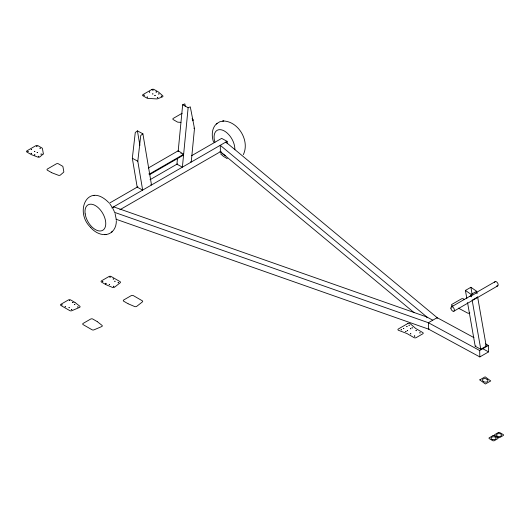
<?xml version="1.0" encoding="UTF-8"?>
<svg xmlns="http://www.w3.org/2000/svg" width="530" height="530" viewBox="0 0 530 530"><rect width="100%" height="100%" fill="white"/><g stroke="black" fill="none" stroke-linecap="round" stroke-linejoin="round"><path stroke-width="0.79" d="M116.328 220.593C116.448 224.7 115.169 229.086 111.982 231.842M149.712 174.595L149.745 173.86L183.539 154.349L183.506 155.085L149.712 174.595L149.023 174.171M178.193 151.507L178.226 150.772L183.638 154.29L183.605 155.032L182.929 154.588M177.477 158.49L176.927 164.194L182.393 167.155L188.13 107.716L190.303 106.855L194.483 128.499L191.25 162.047L190.561 161.676M178.186 151.163L182.665 104.754L184.838 103.893L185.354 106.596M142.901 133.832L140.748 135.468L137.8 161.226L142.656 190.098L137.184 187.136L132.328 158.265L135.276 132.5L137.429 130.87L142.901 133.832L151.507 184.99L150.825 184.619M243.323 154.647C250.041 141.112 238.526 121.284 223.276 120.979M216.604 123.748C211.51 128.28 211.483 136.071 213.544 142.086M216.757 123.622L219.718 121.794L223.773 120.939M90.842 227.622C95.652 233.518 105.331 237.553 111.837 231.968M216.233 124.073L217.128 123.298M111.459 232.299L112.353 231.524M182.154 113.261L173.284 118.376A1.55 0.894 0 0 0 173.284 119.641L177.272 121.94A1.544 0.888 0 0 0 178.213 122.198L180.909 122.357M148.36 168.01L178.226 150.772M109.193 203.301L137.84 186.759M150.016 179.73L177.484 163.869M191.562 155.74L221.646 138.376L227.112 141.338L227.178 143.743M111.79 207.919L227.112 141.338M119.84 209.781L221.116 151.308M466.837 298.529L465.419 290.433L470.892 287.28L476.629 291.275L477.053 293.7M465.419 290.433L471.163 294.435L476.629 291.275M451.401 306.91L470.613 295.82M476.086 292.666L495.159 281.649M472.515 299.993L472.853 299.801M473.535 299.404L473.88 299.205M474.224 299.006L474.906 298.615M475.244 298.416L476.954 297.429M477.298 297.231L477.643 297.038M453.885 311.19L497.643 285.928M429.108 328.819L428.558 329.13L116.017 219.228M469.852 312.958L469.752 313.018A1.55 0.894 0 0 1 467.566 313.018L458.377 308.122M467.546 302.57L475.205 346.256L475.887 345.865M475.205 346.256L480.77 349.277L486.242 346.117L477.623 296.926M114.294 212.265L428.392 322.724L479.67 350.522L488.421 345.467L488.587 351.88L479.835 356.928L428.558 329.13L428.392 322.724L437.144 317.669L473.972 337.636M108.663 202.5C87.847 181.452 73.915 211.682 90.729 227.496M222.6 121.032L223.097 120.992M93.532 195.557L93.989 195.524M94.214 195.504L94.665 195.464M104.821 234.657L105.311 234.618M105.496 234.605L105.993 234.565M452.925 306.042L452.15 305.75A1.55 0.894 0 0 1 451.904 304.372L461.339 298.927A1.55 0.894 0 0 1 463.724 299.066L464.399 299.655M51.96 172.82L58.32 175.238A1.55 0.894 0 0 0 60.46 174.986L63.567 172.27A1.544 0.894 0 0 0 63.812 171.687L62.938 166.705A1.544 0.888 0 0 0 62.494 166.162L58.505 163.856A1.55 0.894 0 0 0 56.319 163.856L47.455 168.977A1.55 0.894 0 0 0 47.455 170.243L51.721 172.701M105.987 284.663L112.386 287.379A1.55 0.894 0 0 0 114.553 287.194L120.184 282.775A1.55 0.894 0 0 0 120.032 281.615L111.187 276.508A1.55 0.894 0 0 0 109.001 276.508L101.515 280.834A1.55 0.894 0 0 0 101.515 282.092L105.808 284.57M128.194 303.796L134.594 306.519A1.55 0.894 0 0 0 136.76 306.327L142.391 301.915A1.55 0.894 0 0 0 142.239 300.755L133.394 295.647A1.55 0.894 0 0 0 131.208 295.647L123.722 299.967A1.55 0.894 0 0 0 123.722 301.232L128.015 303.71M227.271 158.682L223.461 156.363L220.593 153.813M182.665 104.754L188.13 107.716M193.801 128.127L194.483 128.499M485.533 343.904L488.421 345.467M485.546 345.739L486.242 346.117M432.772 320.2L426.882 317.006L113.639 206.852L113.659 207.654M132.328 158.265L137.8 161.226M482.088 348.356L488.587 351.88M74.915 302.405L70.622 299.927A1.55 0.894 0 0 0 68.436 299.927L60.95 304.253A1.55 0.894 0 0 0 60.95 305.512L69.794 310.62A1.55 0.894 0 0 0 71.808 310.706L79.454 307.453A1.55 0.894 0 0 0 79.785 306.207L75.068 302.511M97.129 321.544L92.836 319.067A1.55 0.894 0 0 0 90.643 319.067L83.157 323.386A1.55 0.894 0 0 0 83.157 324.651L92.001 329.753A1.55 0.894 0 0 0 94.015 329.845L101.661 326.593A1.55 0.894 0 0 0 101.992 325.34L97.275 321.644M149.056 173.436L149.745 173.86M180.896 153.269L181.233 153.488M483.353 381.335L483.479 381.428A2.564 1.663 7.1 0 0 487.156 381.799A2.564 1.663 7.1 0 0 487.083 379.367M225.833 142.073L437.144 317.669L437.164 318.47M414.135 312.68L220.42 151.706L220.248 145.299L426.882 317.006L426.902 317.808M192.079 118.727L192.999 119.535A1.55 0.894 0 0 1 192.642 120.734M110.015 204.103L112.201 207.283M112.651 208.058L114.354 211.609M115.05 213.51L116.255 219.334M470.892 287.28L472.164 294.561M471.163 294.435L471.587 296.853M472.15 300.079L480.77 349.277M137.429 130.87L139.893 145.485M479.67 350.522L479.835 356.928M483.314 381.361A2.557 1.663 7.1 0 1 483.234 378.937A2.557 1.663 7.1 0 1 486.924 379.275M225.714 155.694A14.694 8.487 60 0 1 219.97 151.288M214.922 142.305A14.694 8.487 60 0 1 222.666 130.201A14.694 8.487 60 0 1 234.836 149.765M494.656 282.636A2.478 1.431 60 0 1 496.398 281.768A2.478 1.431 60 0 1 498.147 284.65A2.478 1.431 60 0 1 496.65 285.935M470.083 296.548A2.478 1.431 60 0 1 471.402 295.806L476.874 292.646A2.478 1.431 60 0 0 476.205 292.62M479.802 379.891L485.394 384.005L490.734 380.944L485.142 376.83L479.809 379.871M27.818 151.441L28.282 151.454L27.818 151.428M31.21 149.48L31.674 149.493L31.217 149.467M31.098 153.336L31.561 153.349L31.098 153.336M34.496 151.375L34.953 151.408L34.503 151.348M34.563 154.853L35.026 154.866L34.569 154.839M36.683 146.326L37.146 146.353L36.689 146.3M37.12 152.614L37.584 152.64L37.133 152.587M38.438 156.323L38.902 156.343L38.445 156.31M39.962 148.221L40.426 148.234L39.969 148.208M40.995 154.091L41.459 154.104L40.995 154.078M61.818 304.869L62.275 304.882L61.818 304.856M65.097 306.764L65.561 306.79L65.104 306.738M69.297 300.543L69.761 300.576L69.311 300.517M68.973 307.685L69.43 307.711L68.999 307.632M71.457 309.633L71.921 309.646L71.457 309.619M72.584 302.438L73.047 302.458L72.584 302.438M74.505 304.492L74.962 304.518L74.511 304.465M77.685 306.989L78.148 307.002L77.691 306.976M102.376 281.45L102.84 281.463L102.376 281.45M105.662 283.345L106.126 283.358L105.662 283.345M109.213 284.451L109.67 284.477L109.22 284.424M109.862 277.124L110.326 277.157L109.889 277.077M113.148 279.019L113.605 279.052L113.155 278.992M113.533 286.293L113.996 286.306L113.539 286.273M114.745 281.258L115.202 281.284L114.758 281.218M118.117 282.695L118.581 282.709L118.117 282.695M143.868 95.195L144.332 95.215L143.868 95.195M147.148 97.089L147.612 97.122L147.168 97.056M149.341 92.041L149.798 92.068L149.347 92.015M152.733 90.08L153.197 90.093L152.739 90.067M152.62 93.936L153.084 93.962L152.64 93.896M154.767 95.453L155.224 95.466L154.767 95.453M156.019 91.975L156.482 91.988L156.019 91.975M157.317 97.686L157.781 97.699L157.317 97.686M158.636 93.976L159.099 93.989L158.642 93.962M161.193 96.215L161.657 96.228L161.193 96.215M401.104 329.766L401.568 329.779L401.104 329.753M403.337 328.474L403.8 328.487L403.337 328.474M405.715 331.522L406.179 331.535L405.722 331.508M406.735 326.513L407.199 326.526L406.742 326.5M407.225 330.654L407.689 330.667L407.225 330.64M408.968 325.221L409.432 325.248L408.981 325.195M410.505 328.759L410.969 328.785L410.518 328.732M410.505 333.807L410.969 333.84L410.518 333.781M412.015 327.885L412.479 327.898L412.015 327.871M414.334 336.02L414.798 336.033L414.334 336.02M415.977 330.654L416.441 330.667L415.977 330.64M419.806 332.86L420.27 332.893L419.813 332.833M43.062 154.117L39.962 156.834A1.55 0.894 0 0 1 37.816 157.085L31.462 154.667A1.55 0.894 0 0 1 31.217 154.548L26.95 152.09A1.55 0.894 0 0 1 26.95 150.825L35.821 145.704A1.55 0.894 0 0 1 38.008 145.704L41.989 148.009A1.55 0.894 0 0 1 42.44 148.552L43.314 153.534A1.55 0.894 0 0 1 43.062 154.117M151.871 89.464L143.007 94.578A1.55 0.894 0 0 0 143.007 95.844L146.995 98.143A1.55 0.894 0 0 0 147.93 98.401L156.562 98.905A1.55 0.894 0 0 0 157.569 98.766L162.279 96.97A1.55 0.894 0 0 0 162.717 95.731L158.523 92.061A1.55 0.894 0 0 0 158.324 91.922L154.058 89.464A1.55 0.894 0 0 0 151.871 89.464M407.795 323.525L398.361 328.971A1.55 0.894 0 0 0 398.606 330.342L406.908 333.509L414.016 337.617A1.55 0.894 0 0 0 416.209 337.617L422.768 333.827A1.55 0.894 0 0 0 422.768 332.562L415.772 328.52A1.55 0.894 0 0 1 415.573 328.381L410.18 323.664A1.55 0.894 0 0 0 407.795 323.525M492.999 435.62L489.058 437.893L489.058 438.529L492.999 440.801L494.092 440.801L498.028 438.529L498.028 437.893L494.092 435.62L492.999 435.62M498.465 432.46L494.53 434.739L494.53 435.368L498.465 437.641L499.565 437.641L503.5 435.368L503.5 434.739L499.565 432.46L498.465 432.46M492.072 439.383A2.504 1.444 0 0 0 496.04 438.363A2.504 1.444 0 0 0 492.522 436.892A2.504 1.444 0 0 0 492.072 439.383M497.763 436.303A2.504 1.444 0 0 0 501.519 435.05A2.504 1.444 0 0 0 497.763 433.798A2.504 1.444 0 0 0 497.763 436.303M85.171 213.948A14.694 8.487 60 0 0 102.171 230.59A14.694 8.487 60 0 0 98.792 208.224A14.694 8.487 60 0 0 85.171 213.948M450.924 308.44A2.478 1.431 60 0 0 453.786 311.243A2.478 1.431 60 0 0 453.216 307.473A2.478 1.431 60 0 0 450.924 308.44"/></g></svg>
